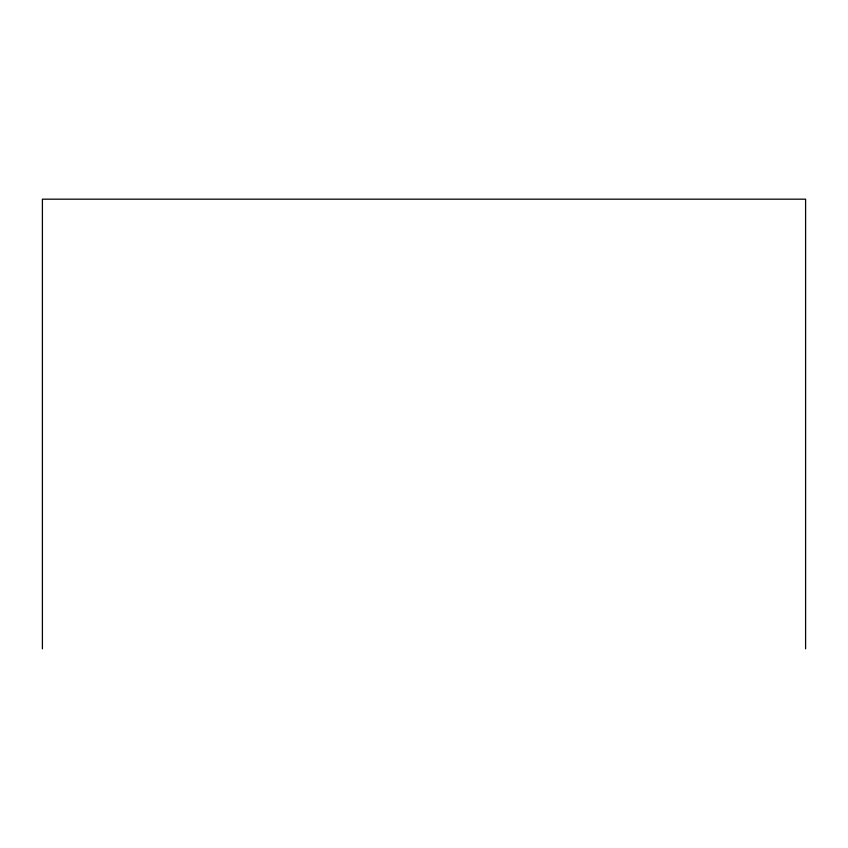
<?xml version="1.0" encoding="UTF-8"?>
<svg xmlns="http://www.w3.org/2000/svg" width="848" height="848" viewBox="0 0 848 848"><rect width="100%" height="100%" fill="white"/><g stroke="black" fill="none" stroke-linecap="round" stroke-linejoin="round"><path stroke-width="1.27" d="M805.6 648.826L805.6 199.174L42.4 199.174L42.4 648.826"/></g></svg>
